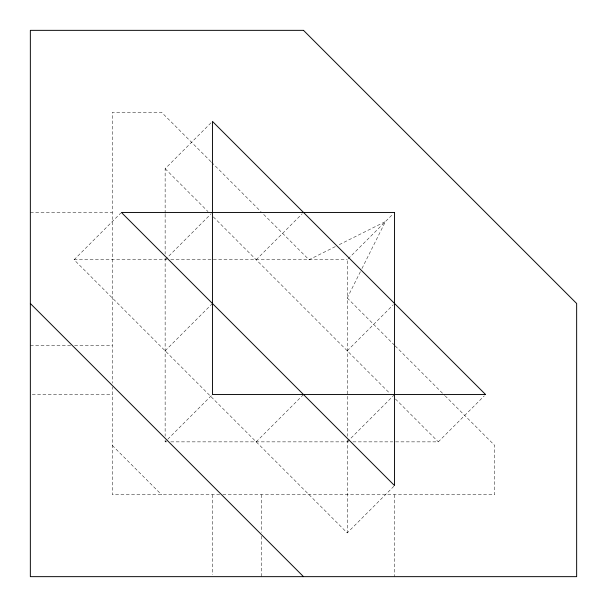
<?xml version="1.0" encoding="UTF-8"?>
<svg xmlns="http://www.w3.org/2000/svg" width="607" height="607" viewBox="0 0 607 607"><rect width="100%" height="100%" fill="white"/><g stroke="black" fill="none" stroke-linecap="round" stroke-linejoin="round"><path stroke-width="0.46" stroke-dasharray="3.04 2.28" d="M360.376 271.701L347.242 297.969L347.242 436.228M361.962 268.514L385.445 221.555L338.486 245.038M393.897 486.253L347.242 532.908L74.092 259.758L120.747 213.103M165.142 213.285L165.142 168.708L211.115 122.735M165.142 259.758L211.137 213.763M165.142 350.808L212.45 303.5M256.192 259.758L302.165 213.785M166.766 441.858L165.142 441.858L211.79 395.21M394.55 345.277L347.242 297.969L347.242 259.758L393.253 213.747M256.192 441.858L303.5 394.55M347.242 350.808L393.215 304.835M347.242 441.858L394.55 394.55M395.612 441.858L438.292 441.858L484.265 395.885M335.299 246.624L309.031 259.758L263.051 213.785M30.35 212.45L112.295 212.45M74.092 259.758L167.016 259.758M170.772 259.758L347.242 259.758M30.35 345.277L70.852 345.277M74.615 345.277L112.295 345.277M32.232 394.55L112.295 394.55M170.833 441.858L348.866 441.858M352.933 441.858L392.767 441.858M219.696 494.705L112.295 494.705L112.295 386.796M222.875 494.705L494.705 494.705L494.705 445.432L445.295 396.022M210.978 161.705L161.568 112.295L112.295 112.295L112.295 383.176M211.646 162.373L261.056 211.782M395.218 345.944L444.627 395.354M165.142 168.708L207.989 211.555M213.345 216.911L390.089 393.655M395.445 399.011L438.292 441.858M112.295 445.432L161.568 494.705M394.55 494.705L394.55 576.65M347.242 439.984L347.242 532.908M261.723 494.705L261.723 532.385M261.723 536.148L261.723 576.65M212.45 494.705L212.45 574.768M165.142 214.233L165.142 254.067M165.142 258.134L165.142 436.167M165.142 440.234L165.142 441.858"/><path stroke-width="0.91" d="M30.35 303.5L303.5 576.65M303.5 30.35L30.35 30.35L30.35 576.65L576.65 576.65L576.65 303.5L303.5 30.35M394.55 212.45L121.4 212.45L394.55 485.6L394.55 212.45M485.6 394.55L212.45 394.55L212.45 121.4L485.6 394.55"/></g></svg>
